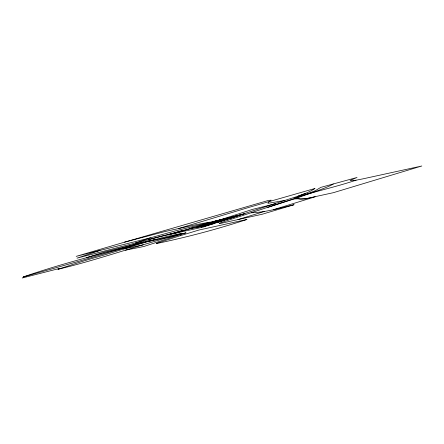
<?xml version="1.0" encoding="UTF-8"?>
<svg xmlns="http://www.w3.org/2000/svg" width="444" height="444" viewBox="0 0 444 444"><rect width="100%" height="100%" fill="white"/><g stroke="black" fill="none" stroke-linecap="round" stroke-linejoin="round"><path stroke-width="0.67" d="M333.3 183.96L333.228 184.021A183.25 6.716 -15.8 0 1 324.37 188.139A183.594 6.727 -15.8 0 1 311.577 192.879L296.481 198.152M147.797 241.68L169.913 236.791L182.639 233.3C151.787 238.706 122.533 250.089 92.419 258.353C80.869 261.771 69.308 265.617 57.936 269.308C101.132 259.019 142.918 243.556 185.992 232.784L143.756 246.514L125.502 250.194M244.872 213.686L175.036 230.969L150.422 237.823L76.196 256.355L124.514 242.169L164.835 231.574L178.211 228.649L249.278 207.281L315.046 188.461C305.888 194.355 295.171 196.992 284.959 200.399L203.058 227.095L161.222 236.341L76.995 258.158L100.044 250.399M136.286 244.344L79.709 261.033L23.227 276.967C66.556 261.888 111.244 251.432 155.411 239.299M305.688 193.29L297.413 196.37M175.158 233.255L193.451 227.717L148.29 239.693M304.923 194.688L315.101 190.792L320.812 187.374L357.087 177.461L350.055 180.447L354.717 180.453L362.604 178.926L421.8 165.995L333.394 192.685L307.087 198.424L294.139 198.191C314.557 191.503 335.642 187.024 356.038 180.197M25.369 276.39L22.2 278.005L59.241 268.52M135.187 243.084L150.422 237.823M203.951 226.063L201.348 226.956L213.364 223.77M169.841 234.421L181.862 230.641M219.974 219.913L252.397 209.424L275.602 203.691M294.111 198.923L267.843 207.348M217.721 220.923L222.566 219.375M217.382 221.917L213.592 223.127L220.757 221.406M224.964 219.491L236.33 215.851L243.495 214.13M86.658 257.625L104.44 252.026L149.689 240.498M273.659 209.635L315.168 196.792L305.2 198.99L300.566 199.378L298.107 198.779L293.334 198.951L219.808 222.993L219.419 223.654L262.043 214.28L294.078 204.723C279.936 208.086 265.79 212.315 251.171 212.798M237.967 219.586L264.646 211.383M207.598 223.437L215.601 221.034M116.789 249.789L143.384 241.952M167.888 234.882L172.461 233.566M124.514 242.169L268.431 200.438L271.206 200.172L269.236 201.504L267.921 203.341L284.959 200.399M191.17 228.072L221.456 219.53M232.545 217.066L239.71 215.34M211.527 222.416L220.157 220.346M228.754 218.276L235.919 216.555M232.129 217.765L224.248 219.663L216.666 222.089L224.547 220.191M221.678 221.051L202.214 225.33M178.211 228.649L197.108 224.464L210.079 222.122M123.665 248.973L143.179 244.838M191.553 228.427L206.665 225.546M169.913 236.791L171.617 236.486M180.397 235.653L156.205 243.429L158.108 243.218C188.123 236.918 217.832 229.01 246.975 219.469L198.945 230.036L180.397 235.653M209.895 222.877L196.109 227.284L218.67 222.017L240.165 215.135L220.812 219.797L209.895 222.877M201.62 225.707L197.83 226.923L208.785 223.987L201.62 225.707M216.777 220.857L209.202 223.282L216.367 221.562L223.943 219.136L216.777 220.857"/></g></svg>
